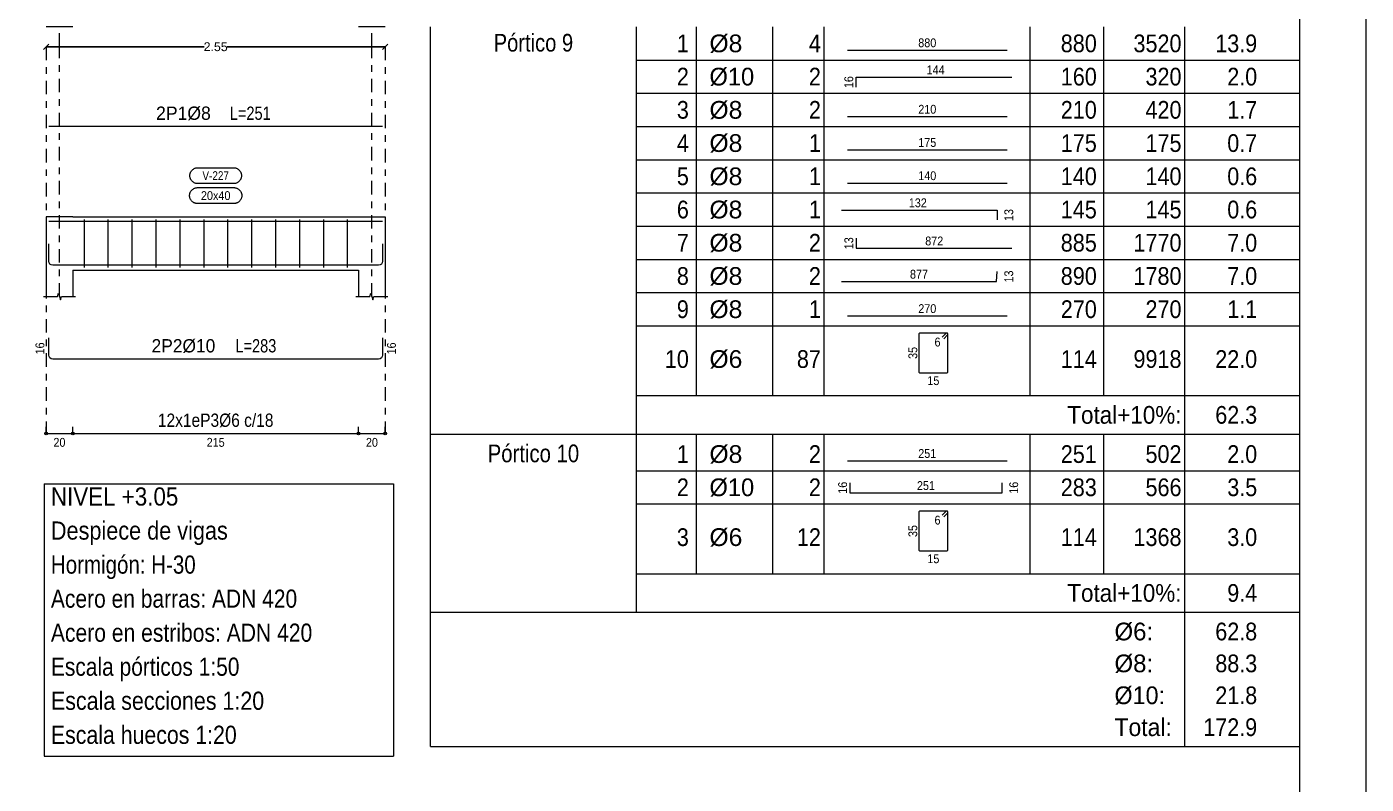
# Model space of a CAD drawing. Header units: millimetres. Extents: x 0 to 190, y -70 to 53.
# Drawn here: x 104.89 to 125.04, y -53.99 to -42.59 of the extents above; entities that cross this region are included whole.
import ezdxf
from ezdxf.enums import TextEntityAlignment as Align

# ---------------------------------------------------------------- set-up
doc = ezdxf.new("R2010")
doc.units = ezdxf.units.MM
doc.linetypes.add('CYPE_RAYAPUNTO', pattern=[0.4125, 0.2025, -0.105, 0, -0.105])
for name, color, linetype, lineweight in [('ALZ_ARM_LONG_ARM_TEXTOS', 3, 'Continuous', 9), ('ALZ_ARM_LONG_TXT_LONG', 3, 'Continuous', 9), ('ALZ_ARM_TRANS_TXT_EST', 3, 'Continuous', 9), ('ALZ_CONT_NUDOS', 122, 'Continuous', 9), ('ALZ_CONT_VIG_HORMIGON', 2, 'Continuous', 9), ('ALZ_COT_COT_ANCLAJES', 3, 'Continuous', 0), ('ALZ_COT_COT_EST', 3, 'Continuous', 0), ('ALZ_COT_COT_LIN_APOYOS', 2, 'CYPE_RAYAPUNTO', 0), ('ALZ_COT_LONGITUD_PROYECTADA', 122, 'Continuous', 0), ('ALZ_COT_TEXTOS_ESTRIBOS', 122, 'Continuous', 0), ('ALZ_REF_COT_LIN_AUX_COTA', 2, 'CYPE_RAYAPUNTO', 9), ('ALZ_REF_REF_NOMBRE', 3, 'Continuous', 9), ('ALZ_REF_REF_REFERENCIA', 3, 'Continuous', 9), ('ALZ_REF_TEXTO_REF_NOMBRE', 3, 'Continuous', 9), ('ARM_LONGITUDINAL_Ø10', 103, 'Continuous', 9), ('ARM_LONGITUDINAL_Ø8', 32, 'Continuous', 9), ('ARM_TRANSVERSAL_Ø6', 151, 'Continuous', 9), ('DESPIECES_TABLA', 7, 'Continuous', 9), ('RECUAD_LIMITES', 2, 'Continuous', 0), ('RECUAD_MARCO', 1, 'Continuous', 20), ('TAB_COM_LINEAS', 1, 'Continuous', 9), ('TAB_COM_TEXTOS', 1, 'Continuous', 9), ('TABLAS', 1, 'Continuous', 9), ('TEXTO_TABLAS', 1, 'Continuous', 0), ('TEXTOS_COTAS_DESPIECES_TABLA', 1, 'Continuous', 0)]:
    doc.layers.add(name, color=color, linetype=linetype, lineweight=lineweight)
doc.styles.add('CYPETXT_0.2_romans', font='arial.ttf', dxfattribs={"height": 0.133333})
doc.styles.add('CYPETXT_romans', font='arial.ttf', dxfattribs={"height": 0.2})
doc.dimstyles.new('cype_oblique', dxfattribs={"dimtxt": 0.18, "dimasz": 0.18, "dimexe": 0.05, "dimexo": 0.05, "dimgap": 0, "dimtad": 0, "dimdec": 4, "dimzin": 0, "dimdsep": 46, "dimtxsty": 'CYPETXT_0.2_romans', "dimblk": 'OBLIQUE', "dimtsz": 0.04, "dimcen": 0.09, "dimadec": 0, "dimazin": 0, "dimtfac": 1, "dimtdec": 4, "dimtofl": 0, "dimtmove": 2, "dimatfit": 3, "dimfxl": 1, "dimtolj": 1, "dimtzin": 0, "dimarcsym": 0})

# ---------------------------------------------------------------- blocks, each defined once
blk = doc.blocks.new('*D351')
at = {"layer": 'ALZ_COT_LONGITUD_PROYECTADA', "color": 0, "lineweight": -2, "transparency": 16777216}
for p, q in [((105.14, -42.934), (105.22, -42.854)), ((105.18, -42.894), (107.555, -42.894)), ((110.28, -42.894), (107.905, -42.894)), ((110.24, -42.934), (110.32, -42.854))]:
    blk.add_line(p, q, dxfattribs=at)
at = {"layer": 'Defpoints', "color": 0, "transparency": 16777216}
for p in [(105.18, -42.894), (105.18, -42.894), (110.28, -42.894)]:
    blk.add_point(p, dxfattribs=at)
at = {"layer": 'ALZ_COT_LONGITUD_PROYECTADA', "color": 0, "transparency": 16777216, "insert": (107.73, -42.894), "char_height": 0.1333, "attachment_point": 5, "style": 'CYPETXT_0.2_romans'}
blk.add_mtext('\\A1;2.55', dxfattribs=at)
blk = doc.blocks.new('_OBLIQUE')
at = {"color": 0, "linetype": 'ByBlock', "lineweight": -2}
blk.add_line((-0.5, -0.5), (0.5, 0.5), dxfattribs=at)

msp = doc.modelspace()

# ---------------------------------------------------------------- linework, layer by layer
at = {"layer": 'ALZ_CONT_NUDOS'}
for p, q in [((105.1803, -46.25378), (105.1803, -46.65378)), ((105.5803, -46.25378), (105.5803, -46.65378)), ((109.8803, -46.25378), (109.8803, -46.65378)), ((110.2803, -46.25378), (110.2803, -46.65378))]:
    msp.add_line(p, q, dxfattribs=at)
for points in [[(105.5803, -45.45378), (105.1803, -45.45378), (105.1803, -46.25378)], [(109.8803, -45.45378), (110.2803, -45.45378), (110.2803, -46.25378)], [(105.1403, -46.65378), (105.3503, -46.65378), (105.3653, -46.60378), (105.3953, -46.70378), (105.4103, -46.65378), (105.6203, -46.65378)], [(109.8403, -46.65378), (110.0503, -46.65378), (110.0653, -46.60378), (110.0953, -46.70378), (110.1103, -46.65378), (110.3203, -46.65378)]]:
    msp.add_lwpolyline(points, dxfattribs=at)
at = {"layer": 'ALZ_CONT_VIG_HORMIGON'}
for p, q in [((105.5803, -45.45378), (109.8803, -45.45378)), ((105.5803, -46.25378), (109.8803, -46.25378))]:
    msp.add_line(p, q, dxfattribs=at)
at = {"layer": 'ALZ_COT_COT_EST'}
for p, q in [((105.1803, -48.71378), (105.1803, -48.61378)), ((105.5803, -48.71378), (105.5803, -48.61378)), ((109.8803, -48.71378), (109.8803, -48.61378))]:
    msp.add_line(p, q, dxfattribs=at)
for points in [[(105.1803, -48.71378), (105.5803, -48.71378), (105.5803, -48.61378)], [(105.5803, -48.71378), (109.8803, -48.71378), (109.8803, -48.61378)], [(109.8803, -48.71378), (110.2803, -48.71378), (110.2803, -48.61378)]]:
    msp.add_lwpolyline(points, dxfattribs=at)
for centre in [(105.1803, -48.71378), (105.5803, -48.71378), (105.5803, -48.71378), (109.8803, -48.71378), (109.8803, -48.71378), (110.2803, -48.71378)]:
    msp.add_circle(centre, 0.02, dxfattribs=at)
at = {"layer": 'ALZ_COT_COT_LIN_APOYOS'}
for p, q in [((105.1803, -42.89378), (105.1803, -48.71378)), ((110.2803, -42.89378), (110.2803, -48.71378))]:
    msp.add_line(p, q, dxfattribs=at)
at = {"layer": 'ALZ_REF_COT_LIN_AUX_COTA'}
for p, q in [((105.3803, -42.89378), (105.3803, -42.59378)), ((110.0803, -42.89378), (110.0803, -42.59378)), ((105.3803, -46.65378), (105.3803, -42.89378)), ((110.0803, -46.65378), (110.0803, -42.89378))]:
    msp.add_line(p, q, dxfattribs=at)
at = {"layer": 'ALZ_REF_REF_NOMBRE'}
for points in [[(107.9983, -44.71378), (108.00631, -44.71405), (108.01429, -44.71485), (108.0222, -44.71618), (108.03, -44.71804), (108.03766, -44.72042), (108.04514, -44.7233), (108.05242, -44.72667), (108.05945, -44.73053), (108.06621, -44.73484), (108.07267, -44.7396), (108.07879, -44.74478), (108.08456, -44.75035), (108.08993, -44.7563), (108.09491, -44.7626), (108.09944, -44.76921), (108.10353, -44.77611), (108.10715, -44.78326), (108.11028, -44.79065), (108.11291, -44.79822), (108.11503, -44.80596), (108.11663, -44.81382), (108.11769, -44.82177), (108.11823, -44.82977), (108.11823, -44.83779), (108.11769, -44.84579), (108.11663, -44.85374), (108.11503, -44.8616), (108.11291, -44.86933), (108.11028, -44.87691), (108.10715, -44.88429), (108.10353, -44.89145), (108.09944, -44.89835), (108.09491, -44.90496), (108.08993, -44.91125), (108.08456, -44.9172), (108.07879, -44.92278), (108.07267, -44.92795), (108.06621, -44.93271), (108.05945, -44.93703), (108.05242, -44.94088), (108.04514, -44.94426), (108.03766, -44.94714), (108.03, -44.94951), (108.0222, -44.95137), (108.01429, -44.95271), (108.00631, -44.95351), (107.9983, -44.95378), (107.4623, -44.95378), (107.45428, -44.95351), (107.4463, -44.95271), (107.43839, -44.95137), (107.43059, -44.94951), (107.42293, -44.94714), (107.41545, -44.94426), (107.40818, -44.94088), (107.40114, -44.93703), (107.39438, -44.93271), (107.38793, -44.92795), (107.3818, -44.92278), (107.37604, -44.9172), (107.37066, -44.91125), (107.36569, -44.90496), (107.36115, -44.89835), (107.35706, -44.89145), (107.35345, -44.88429), (107.35032, -44.87691), (107.34768, -44.86933), (107.34557, -44.8616), (107.34397, -44.85374), (107.3429, -44.84579), (107.34236, -44.83779), (107.34236, -44.82977), (107.3429, -44.82177), (107.34397, -44.81382), (107.34557, -44.80596), (107.34768, -44.79822), (107.35032, -44.79065), (107.35345, -44.78326), (107.35706, -44.77611), (107.36115, -44.76921), (107.36569, -44.7626), (107.37066, -44.7563), (107.37604, -44.75035), (107.3818, -44.74478), (107.38793, -44.7396), (107.39438, -44.73484), (107.40114, -44.73053), (107.40818, -44.72667), (107.41545, -44.7233), (107.42293, -44.72042), (107.43059, -44.71804), (107.43839, -44.71618), (107.4463, -44.71485), (107.45428, -44.71405), (107.4623, -44.71378), (107.9983, -44.71378)], [(108.0033, -45.01378), (108.01131, -45.01405), (108.01929, -45.01485), (108.0272, -45.01618), (108.035, -45.01804), (108.04266, -45.02042), (108.05014, -45.0233), (108.05742, -45.02667), (108.06445, -45.03053), (108.07121, -45.03484), (108.07767, -45.0396), (108.08379, -45.04478), (108.08956, -45.05035), (108.09493, -45.0563), (108.09991, -45.0626), (108.10444, -45.06921), (108.10853, -45.07611), (108.11215, -45.08326), (108.11528, -45.09065), (108.11791, -45.09822), (108.12003, -45.10596), (108.12163, -45.11382), (108.12269, -45.12177), (108.12323, -45.12977), (108.12323, -45.13779), (108.12269, -45.14579), (108.12163, -45.15374), (108.12003, -45.1616), (108.11791, -45.16933), (108.11528, -45.17691), (108.11215, -45.18429), (108.10853, -45.19145), (108.10444, -45.19835), (108.09991, -45.20496), (108.09493, -45.21125), (108.08956, -45.2172), (108.08379, -45.22278), (108.07767, -45.22795), (108.07121, -45.23271), (108.06445, -45.23703), (108.05742, -45.24088), (108.05014, -45.24426), (108.04266, -45.24714), (108.035, -45.24951), (108.0272, -45.25137), (108.01929, -45.25271), (108.01131, -45.25351), (108.0033, -45.25378), (107.4573, -45.25378), (107.44928, -45.25351), (107.4413, -45.25271), (107.43339, -45.25137), (107.42559, -45.24951), (107.41793, -45.24714), (107.41045, -45.24426), (107.40318, -45.24088), (107.39614, -45.23703), (107.38938, -45.23271), (107.38293, -45.22795), (107.3768, -45.22278), (107.37104, -45.2172), (107.36566, -45.21125), (107.36069, -45.20496), (107.35615, -45.19835), (107.35206, -45.19145), (107.34845, -45.18429), (107.34532, -45.17691), (107.34268, -45.16933), (107.34057, -45.1616), (107.33897, -45.15374), (107.3379, -45.14579), (107.33736, -45.13779), (107.33736, -45.12977), (107.3379, -45.12177), (107.33897, -45.11382), (107.34057, -45.10596), (107.34268, -45.09822), (107.34532, -45.09065), (107.34845, -45.08326), (107.35206, -45.07611), (107.35615, -45.06921), (107.36069, -45.0626), (107.36566, -45.0563), (107.37104, -45.05035), (107.3768, -45.04478), (107.38293, -45.0396), (107.38938, -45.03484), (107.39614, -45.03053), (107.40318, -45.02667), (107.41045, -45.0233), (107.41793, -45.02042), (107.42559, -45.01804), (107.43339, -45.01618), (107.4413, -45.01485), (107.44928, -45.01405), (107.4573, -45.01378), (108.0033, -45.01378)]]:
    msp.add_lwpolyline(points, close=True, dxfattribs=at)
at = {"layer": 'ALZ_REF_REF_REFERENCIA'}
for points in [[(105.58029, -42.59271), (105.57231, -42.59351), (105.5643, -42.59378), (105.1963, -42.59378), (105.18828, -42.59351), (105.1803, -42.59271)], [(110.28029, -42.59271), (110.27231, -42.59351), (110.2643, -42.59378), (109.8963, -42.59378), (109.88828, -42.59351), (109.8803, -42.59271)]]:
    msp.add_lwpolyline(points, dxfattribs=at)
at = {"layer": 'ARM_LONGITUDINAL_Ø10'}
for points in [[(110.2403, -45.86178), (110.2403, -46.12178), (110.23573, -46.14474), (110.22272, -46.1642), (110.20326, -46.17721), (110.1803, -46.18178), (105.2803, -46.18178), (105.25734, -46.17721), (105.23787, -46.1642), (105.22486, -46.14474), (105.2203, -46.12178), (105.2203, -45.86178)], [(110.2403, -47.27378), (110.2403, -47.53378), (110.23573, -47.55674), (110.22272, -47.5762), (110.20326, -47.58921), (110.1803, -47.59378), (105.2803, -47.59378), (105.25734, -47.58921), (105.23787, -47.5762), (105.22486, -47.55674), (105.2203, -47.53378), (105.2203, -47.27378)]]:
    msp.add_lwpolyline(points, dxfattribs=at)
at = {"layer": 'ARM_LONGITUDINAL_Ø8'}
for points in [[(110.2403, -44.09378), (105.2203, -44.09378)], [(110.2403, -45.52578), (105.2203, -45.52578)]]:
    msp.add_lwpolyline(points, dxfattribs=at)
at = {"layer": 'ARM_TRANSVERSAL_Ø6'}
for p, q in [((105.7503, -45.49378), (105.7503, -46.21378)), ((106.1103, -45.49378), (106.1103, -46.21378)), ((106.4703, -45.49378), (106.4703, -46.21378)), ((106.8303, -45.49378), (106.8303, -46.21378)), ((107.1903, -45.49378), (107.1903, -46.21378)), ((107.5503, -45.49378), (107.5503, -46.21378)), ((107.9103, -45.49378), (107.9103, -46.21378)), ((108.2703, -45.49378), (108.2703, -46.21378)), ((108.6303, -45.49378), (108.6303, -46.21378)), ((108.9903, -45.49378), (108.9903, -46.21378)), ((109.3503, -45.49378), (109.3503, -46.21378)), ((109.7103, -45.49378), (109.7103, -46.21378))]:
    msp.add_line(p, q, dxfattribs=at)
at = {"layer": 'DESPIECES_TABLA'}
for points in [[(117.23323, -42.94524), (119.63323, -42.94524)], [(117.36146, -43.50079), (117.36146, -43.35079), (119.70711, -43.35079)], [(117.23323, -43.94524), (119.63323, -43.94524)], [(117.23323, -44.44524), (119.63323, -44.44524)], [(117.23323, -44.94524), (119.63323, -44.94524)], [(117.1409, -45.35082), (119.4834, -45.35082), (119.4834, -45.50082)], [(117.36233, -45.77617), (117.36233, -45.92617), (119.707, -45.92617)], [(117.14101, -46.42614), (119.47623, -46.42614), (119.48263, -46.27614)], [(117.23323, -46.94524), (119.63323, -46.94524)], [(118.68277, -47.28751), (118.7389, -47.23138), (118.74107, -47.22874), (118.74269, -47.22572), (118.74368, -47.22244), (118.74402, -47.21904), (118.74368, -47.21563), (118.74269, -47.21235), (118.74107, -47.20933), (118.7389, -47.20669), (118.73625, -47.20452), (118.73324, -47.2029), (118.72996, -47.20191), (118.72655, -47.20157), (118.32293, -47.20157), (118.31625, -47.2029), (118.31058, -47.20669), (118.30679, -47.21235), (118.30547, -47.21904), (118.30547, -47.78411), (118.30679, -47.79079), (118.31058, -47.79646), (118.31625, -47.80024), (118.32293, -47.80157), (118.72655, -47.80157), (118.73324, -47.80024), (118.7389, -47.79646), (118.74269, -47.79079), (118.74402, -47.78411), (118.74402, -47.21904), (118.74368, -47.21563), (118.74269, -47.21235), (118.74107, -47.20933), (118.7389, -47.20669), (118.73625, -47.20452), (118.73324, -47.2029), (118.72996, -47.20191), (118.72655, -47.20157), (118.72315, -47.20191), (118.71987, -47.2029), (118.71685, -47.20452), (118.7142, -47.20669), (118.65807, -47.26282)], [(117.23323, -49.12524), (119.63323, -49.12524)], [(117.26765, -49.45524), (117.26765, -49.60524), (119.55881, -49.60524), (119.55881, -49.45524)], [(118.68277, -49.96751), (118.7389, -49.91138), (118.74107, -49.90874), (118.74269, -49.90572), (118.74368, -49.90244), (118.74402, -49.89904), (118.74368, -49.89563), (118.74269, -49.89235), (118.74107, -49.88933), (118.7389, -49.88669), (118.73625, -49.88452), (118.73324, -49.8829), (118.72996, -49.88191), (118.72655, -49.88157), (118.32293, -49.88157), (118.31625, -49.8829), (118.31058, -49.88669), (118.30679, -49.89235), (118.30547, -49.89904), (118.30547, -50.46411), (118.30679, -50.47079), (118.31058, -50.47646), (118.31625, -50.48024), (118.32293, -50.48157), (118.72655, -50.48157), (118.73324, -50.48024), (118.7389, -50.47646), (118.74269, -50.47079), (118.74402, -50.46411), (118.74402, -49.89904), (118.74368, -49.89563), (118.74269, -49.89235), (118.74107, -49.88933), (118.7389, -49.88669), (118.73625, -49.88452), (118.73324, -49.8829), (118.72996, -49.88191), (118.72655, -49.88157), (118.72315, -49.88191), (118.71987, -49.8829), (118.71685, -49.88452), (118.7142, -49.88669), (118.65807, -49.94282)]]:
    msp.add_lwpolyline(points, dxfattribs=at)
at = {"layer": 'RECUAD_LIMITES'}
msp.add_lwpolyline([(65.63523, -69.94324), (125.03523, -69.94324), (125.03523, -27.94324), (65.63523, -27.94324), (65.63523, -69.94324)], close=True, dxfattribs=at)
at = {"layer": 'RECUAD_MARCO'}
msp.add_lwpolyline([(68.13523, -68.94324), (124.03523, -68.94324), (124.03523, -28.94324), (68.13523, -28.94324), (68.13523, -68.94324)], close=True, dxfattribs=at)
at = {"layer": 'TAB_COM_TEXTOS', "lineweight": 5}
for p, q in [((105.15019, -49.47366), (110.40376, -49.47366)), ((105.15019, -49.47366), (105.15019, -53.57153)), ((110.40376, -49.47366), (110.40376, -53.57153)), ((105.15019, -53.57153), (110.40376, -53.57153))]:
    msp.add_line(p, q, dxfattribs=at)
at = {"layer": 'TABLAS'}
for p, q in [((110.95923, -48.67324), (110.95923, -42.59324)), ((114.05923, -48.67324), (114.05923, -42.59324)), ((114.96323, -48.14324), (114.96323, -42.59324)), ((116.11123, -48.14324), (116.11123, -42.59324)), ((116.88323, -48.14324), (116.88323, -42.59324)), ((119.98323, -48.14324), (119.98323, -42.59324)), ((121.08723, -48.14324), (121.08723, -42.59324)), ((122.30723, -48.67324), (122.30723, -42.59324)), ((124.03523, -48.67324), (124.03523, -42.59324)), ((114.05923, -48.14324), (124.03523, -48.14324)), ((110.95923, -48.77324), (110.95923, -48.67324)), ((110.95923, -48.72324), (124.03523, -48.72324)), ((114.05923, -48.77324), (114.05923, -48.67324)), ((114.96323, -48.77324), (114.96323, -48.72324)), ((116.11123, -48.77324), (116.11123, -48.72324)), ((116.88323, -48.77324), (116.88323, -48.72324)), ((119.98323, -48.77324), (119.98323, -48.72324)), ((121.08723, -48.77324), (121.08723, -48.72324)), ((122.30723, -48.77324), (122.30723, -48.67324)), ((124.03523, -48.77324), (124.03523, -48.67324)), ((110.95923, -51.35324), (110.95923, -48.77324)), ((114.05923, -51.35324), (114.05923, -48.77324)), ((114.96323, -50.82324), (114.96323, -48.77324)), ((116.11123, -50.82324), (116.11123, -48.77324)), ((116.88323, -50.82324), (116.88323, -48.77324)), ((119.98323, -50.82324), (119.98323, -48.77324)), ((121.08723, -50.82324), (121.08723, -48.77324)), ((122.30723, -51.35324), (122.30723, -48.77324)), ((124.03523, -51.35324), (124.03523, -48.77324)), ((114.05923, -50.82324), (124.03523, -50.82324)), ((110.95923, -51.45324), (110.95923, -51.35324)), ((114.05923, -51.40324), (114.05923, -51.35324)), ((122.30723, -51.45324), (122.30723, -51.35324)), ((124.03523, -51.45324), (124.03523, -51.35324)), ((110.95923, -51.40324), (124.03523, -51.40324)), ((110.95923, -51.93324), (110.95923, -51.45324)), ((122.30723, -51.93324), (122.30723, -51.45324)), ((124.03523, -51.93324), (124.03523, -51.45324)), ((110.95923, -52.41324), (110.95923, -51.93324)), ((122.30723, -52.41324), (122.30723, -51.93324)), ((124.03523, -52.41324), (124.03523, -51.93324)), ((110.95923, -52.89324), (110.95923, -52.41324)), ((122.30723, -52.89324), (122.30723, -52.41324)), ((124.03523, -52.89324), (124.03523, -52.41324)), ((110.95923, -53.42324), (110.95923, -52.89324)), ((122.30723, -53.42324), (122.30723, -52.89324)), ((124.03523, -53.42324), (124.03523, -52.89324)), ((110.95923, -53.42324), (124.03523, -53.42324))]:
    msp.add_line(p, q, dxfattribs=at)
at = {"layer": 'TEXTO_TABLAS'}
for p, q in [((114.05923, -43.09324), (124.03523, -43.09324)), ((114.05923, -43.59324), (124.03523, -43.59324)), ((114.05923, -44.09324), (124.03523, -44.09324)), ((114.05923, -44.59324), (124.03523, -44.59324)), ((114.05923, -45.09324), (124.03523, -45.09324)), ((114.05923, -45.59324), (124.03523, -45.59324)), ((114.05923, -46.09324), (124.03523, -46.09324)), ((114.05923, -46.59324), (124.03523, -46.59324)), ((114.05923, -47.09324), (124.03523, -47.09324)), ((114.05923, -49.27324), (124.03523, -49.27324)), ((114.05923, -49.77324), (124.03523, -49.77324))]:
    msp.add_line(p, q, dxfattribs=at)

# ---------------------------------------------------------------- texts
at = {"layer": 'ALZ_ARM_LONG_ARM_TEXTOS', "style": 'CYPETXT_romans'}
for s, width, p in [('2P1%%c8', 0.947337, (107.2453, -43.99378)), ('2P2%%c10', 0.935124, (107.2453, -47.49378))]:
    msp.add_text(s, height=0.2, dxfattribs=dict(at, width=width)).set_placement(p, align=Align.CENTER)
at = {"layer": 'ALZ_ARM_LONG_TXT_LONG', "style": 'CYPETXT_romans', "width": 0.785606}
for s, p in [(' L=251', (108.2198, -43.99378)), (' L=283', (108.3038, -47.49378))]:
    msp.add_text(s, height=0.2, dxfattribs=at).set_placement(p, align=Align.CENTER)
at = {"layer": 'ALZ_ARM_TRANS_TXT_EST', "style": 'CYPETXT_romans', "width": 0.835132}
msp.add_text('12x1eP3%%c6 c/18', height=0.2, dxfattribs=at).set_placement((107.7303, -48.61378), align=Align.CENTER)
at = {"layer": 'ALZ_COT_COT_ANCLAJES', "style": 'CYPETXT_romans', "width": 0.872274}
msp.add_text('16', height=0.133333, rotation=90, dxfattribs=at).set_placement((105.15363, -47.43378), align=Align.CENTER)
msp.add_text('16', height=0.133333, rotation=90, dxfattribs=at).set_placement((110.30696, -47.43378), align=Align.TOP_CENTER)
at = {"layer": 'ALZ_COT_TEXTOS_ESTRIBOS', "style": 'CYPETXT_romans', "width": 0.872274}
for s, p in [('20', (105.3803, -48.78044)), ('215', (107.7303, -48.78044)), ('20', (110.0803, -48.78044))]:
    msp.add_text(s, height=0.133333, dxfattribs=at).set_placement(p, align=Align.TOP_CENTER)
at = {"layer": 'ALZ_REF_TEXTO_REF_NOMBRE', "style": 'CYPETXT_romans'}
for s, width, p in [('V-227', 0.803518, (107.7303, -44.83378)), ('20x40', 0.876123, (107.7303, -45.13378))]:
    msp.add_text(s, height=0.133333, dxfattribs=dict(at, width=width)).set_placement(p, align=Align.MIDDLE_CENTER)
at = {"layer": 'TAB_COM_LINEAS', "style": 'CYPETXT_romans'}
for s, width, p in [('NIVEL +3.05', 0.880937, (105.25179, -49.79843)), ('Despiece de vigas', 0.852948, (105.25179, -50.31066)), ('Hormigón: H-30', 0.808194, (105.25179, -50.82289)), ('Acero en barras: ADN 420', 0.827218, (105.25179, -51.33513)), ('Acero en estribos: ADN 420', 0.830636, (105.25179, -51.84736)), ('Escala pórticos 1:50', 0.824952, (105.25179, -52.35959)), ('Escala secciones 1:20', 0.844437, (105.25179, -52.87183)), ('Escala huecos 1:20', 0.838794, (105.25179, -53.38406))]:
    msp.add_text(s, height=0.2733333, dxfattribs=dict(at, width=width)).set_placement(p)
at = {"layer": 'TEXTO_TABLAS', "style": 'CYPETXT_romans'}
for s, width, p in [('Pórtico 9', 0.813476, (112.50923, -42.83324)), ('Pórtico 10', 0.820327, (112.50923, -49.01324))]:
    msp.add_text(s, height=0.266667, dxfattribs=dict(at, width=width)).set_placement(p, align=Align.MIDDLE_CENTER)
for s, width, p in [('%%c8', 0.99505, (115.15723, -42.84324)), ('%%c10', 0.955414, (115.15723, -43.34324)), ('%%c8', 0.99505, (115.15723, -43.84324)), ('%%c8', 0.99505, (115.15723, -44.34324)), ('%%c8', 0.99505, (115.15723, -44.84324)), ('%%c8', 0.99505, (115.15723, -45.34324)), ('%%c8', 0.99505, (115.15723, -45.84324)), ('%%c8', 0.99505, (115.15723, -46.34324)), ('%%c8', 0.99505, (115.15723, -46.84324)), ('%%c6', 0.99505, (115.15723, -47.59324)), ('%%c8', 0.99505, (115.15723, -49.02324)), ('%%c10', 0.955414, (115.15723, -49.52324)), ('%%c6', 0.99505, (115.15723, -50.27324)), ('%%c6:', 0.966972, (121.24923, -51.69324)), ('%%c8:', 0.966972, (121.24923, -52.17324)), ('%%c10:', 0.940736, (121.24923, -52.65324)), ('Total:', 0.925563, (121.24923, -53.13324))]:
    msp.add_text(s, height=0.266667, dxfattribs=dict(at, width=width)).set_placement(p, align=Align.MIDDLE_LEFT)
for s, height, width, p in [('880', 0.266667, 0.872274, (120.98323, -42.84324)), ('3520', 0.266667, 0.872274, (122.25723, -42.84324)), ('13.9', 0.266667, 0.869308, (123.39523, -42.84324)), ('1', 0.26667, 0.872274, (114.84723, -42.84324)), ('4', 0.26667, 0.872274, (116.83323, -42.84324)), ('2', 0.26667, 0.872274, (114.84723, -43.34324)), ('2', 0.26667, 0.872274, (116.83323, -43.34324)), ('160', 0.266667, 0.872274, (120.98323, -43.34324)), ('320', 0.266667, 0.872274, (122.25723, -43.34324)), ('2.0', 0.266667, 0.868127, (123.39523, -43.34324)), ('3', 0.26667, 0.872274, (114.84723, -43.84324)), ('2', 0.26667, 0.872274, (116.83323, -43.84324)), ('210', 0.266667, 0.872274, (120.98323, -43.84324)), ('420', 0.266667, 0.872274, (122.25723, -43.84324)), ('1.7', 0.266667, 0.868127, (123.39523, -43.84324)), ('4', 0.26667, 0.872274, (114.84723, -44.34324)), ('1', 0.26667, 0.872274, (116.83323, -44.34324)), ('175', 0.266667, 0.872274, (120.98323, -44.34324)), ('175', 0.266667, 0.872274, (122.25723, -44.34324)), ('0.7', 0.266667, 0.868127, (123.39523, -44.34324)), ('5', 0.26667, 0.872274, (114.84723, -44.84324)), ('1', 0.26667, 0.872274, (116.83323, -44.84324)), ('140', 0.266667, 0.872274, (120.98323, -44.84324)), ('140', 0.266667, 0.872274, (122.25723, -44.84324)), ('0.6', 0.266667, 0.868127, (123.39523, -44.84324)), ('6', 0.26667, 0.872274, (114.84723, -45.34324)), ('1', 0.26667, 0.872274, (116.83323, -45.34324)), ('145', 0.266667, 0.872274, (120.98323, -45.34324)), ('145', 0.266667, 0.872274, (122.25723, -45.34324)), ('0.6', 0.266667, 0.868127, (123.39523, -45.34324)), ('7', 0.26667, 0.872274, (114.84723, -45.84324)), ('2', 0.26667, 0.872274, (116.83323, -45.84324)), ('885', 0.266667, 0.872274, (120.98323, -45.84324)), ('1770', 0.266667, 0.872274, (122.25723, -45.84324)), ('7.0', 0.266667, 0.868127, (123.39523, -45.84324)), ('8', 0.26667, 0.872274, (114.84723, -46.34324)), ('2', 0.26667, 0.872274, (116.83323, -46.34324)), ('890', 0.266667, 0.872274, (120.98323, -46.34324)), ('1780', 0.266667, 0.872274, (122.25723, -46.34324)), ('7.0', 0.266667, 0.868127, (123.39523, -46.34324)), ('9', 0.26667, 0.872274, (114.84723, -46.84324)), ('1', 0.26667, 0.872274, (116.83323, -46.84324)), ('270', 0.266667, 0.872274, (120.98323, -46.84324)), ('270', 0.266667, 0.872274, (122.25723, -46.84324)), ('1.1', 0.266667, 0.868127, (123.39523, -46.84324)), ('10', 0.266667, 0.872274, (114.84723, -47.59324)), ('87', 0.266667, 0.872274, (116.83323, -47.59324)), ('114', 0.266667, 0.872274, (120.98323, -47.59324)), ('9918', 0.266667, 0.872274, (122.25723, -47.59324)), ('22.0', 0.266667, 0.869308, (123.39523, -47.59324)), ('Total+10%:', 0.266667, 0.906671, (122.25723, -48.43324)), ('62.3', 0.266667, 0.869308, (123.39523, -48.43324)), ('1', 0.26667, 0.872274, (114.84723, -49.02324)), ('2', 0.26667, 0.872274, (116.83323, -49.02324)), ('251', 0.266667, 0.872274, (120.98323, -49.02324)), ('502', 0.266667, 0.872274, (122.25723, -49.02324)), ('2.0', 0.266667, 0.868127, (123.39523, -49.02324)), ('2', 0.26667, 0.872274, (114.84723, -49.52324)), ('2', 0.26667, 0.872274, (116.83323, -49.52324)), ('283', 0.266667, 0.872274, (120.98323, -49.52324)), ('566', 0.266667, 0.872274, (122.25723, -49.52324)), ('3.5', 0.266667, 0.868127, (123.39523, -49.52324)), ('3', 0.26667, 0.872274, (114.84723, -50.27324)), ('12', 0.266667, 0.872274, (116.83323, -50.27324)), ('114', 0.266667, 0.872274, (120.98323, -50.27324)), ('1368', 0.266667, 0.872274, (122.25723, -50.27324)), ('3.0', 0.266667, 0.868127, (123.39523, -50.27324)), ('Total+10%:', 0.266667, 0.906671, (122.25723, -51.11324)), ('9.4', 0.266667, 0.868127, (123.39523, -51.11324)), ('62.8', 0.266667, 0.869308, (123.39523, -51.69324)), ('88.3', 0.266667, 0.869308, (123.39523, -52.17324)), ('21.8', 0.266667, 0.869308, (123.39523, -52.65324)), ('172.9', 0.266667, 0.869965, (123.39523, -53.13324))]:
    msp.add_text(s, height=height, dxfattribs=dict(at, width=width)).set_placement(p, align=Align.MIDDLE_RIGHT)
at = {"layer": 'TEXTOS_COTAS_DESPIECES_TABLA', "style": 'CYPETXT_romans', "width": 0.872274}
for s, p in [('880', (118.43323, -42.90124)), ('144', (118.55872, -43.30868)), ('210', (118.43323, -43.90124)), ('175', (118.43323, -44.40124)), ('140', (118.43323, -44.90124)), ('132', (118.29085, -45.30866)), ('872', (118.53789, -45.8833)), ('877', (118.30862, -46.38333)), ('270', (118.43323, -46.90124)), ('251', (118.43323, -49.08124)), ('251', (118.41323, -49.56424))]:
    msp.add_text(s, height=0.133333, dxfattribs=at).set_placement(p, align=Align.CENTER)
for s, p in [('16', (117.31936, -43.42579)), ('13', (117.31947, -45.85117)), ('35', (118.28245, -47.50157)), ('16', (117.22665, -49.53024)), ('35', (118.28245, -50.18157))]:
    msp.add_text(s, height=0.133333, rotation=90, dxfattribs=at).set_placement(p, align=Align.CENTER)
for s, p in [('13', (119.59223, -45.42582)), ('13', (119.59211, -46.35114)), ('16', (119.66648, -49.53024))]:
    msp.add_text(s, height=0.133333, rotation=90, dxfattribs=at).set_placement(p, align=Align.TOP_CENTER)
for p in [(118.63277, -47.33751), (118.63277, -50.01751)]:
    msp.add_text('6', height=0.13333, dxfattribs=at).set_placement(p, align=Align.MIDDLE_RIGHT)
for p in [(118.52474, -47.85157), (118.52474, -50.53157)]:
    msp.add_text('15', height=0.133333, dxfattribs=at).set_placement(p, align=Align.TOP_CENTER)

# ---------------------------------------------------------------- dimensions: what is measured, and where the dimension line sits
at = {"layer": 'ALZ_COT_LONGITUD_PROYECTADA'}
dim = msp.add_aligned_dim(p1=(110.2803, -42.89378), p2=(105.1803, -42.89378), distance=0, text='2.55', dimstyle='cype_oblique', override={"dimexe": 0, "dimexo": 0}, dxfattribs=at)
dim.commit()
dim.dimension.update_dxf_attribs({"geometry": '*D351', "text_midpoint": (107.7303, -42.89378)})

doc.saveas('drawing.dxf')
